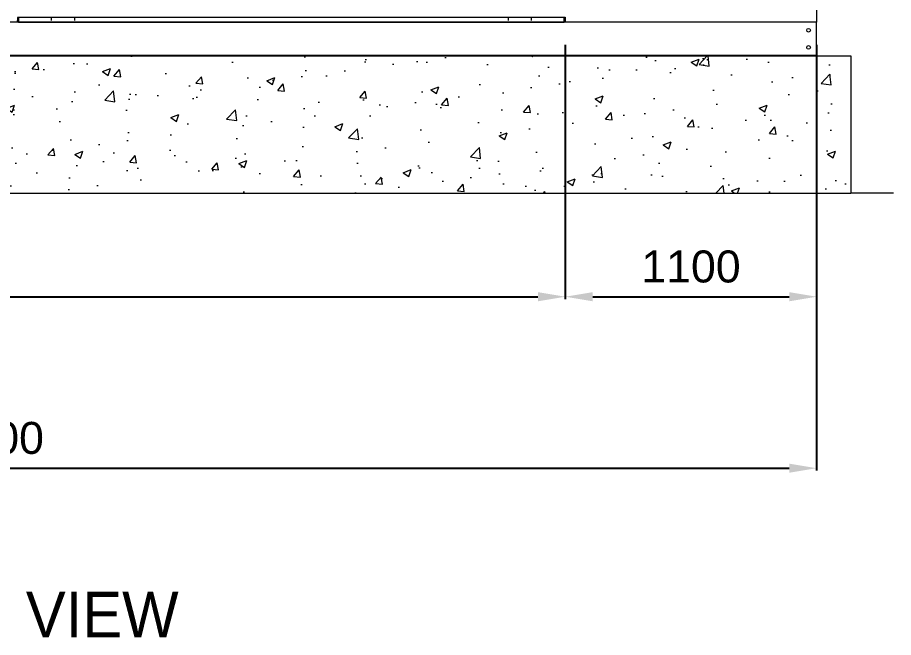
# Model space of a CAD drawing. Header units: millimetres. Extents: x -662642 to 33419, y -141169 to 23423.
# Drawn here: x 15105 to 18939, y 6416 to 9129 of the extents above; entities that cross this region are included whole.
import ezdxf
from ezdxf.enums import TextEntityAlignment as Align

# ---------------------------------------------------------------- set-up
doc = ezdxf.new("R2010")
doc.units = ezdxf.units.MM
doc.layers.add('냉각탑_text', color=3, linetype='Continuous')
doc.layers.add('냉각탑_기초', color=23, linetype='Continuous')
doc.styles.get("Standard").update_dxf_attribs({"font": 'arial.ttf'})
doc.styles.add('돋움', font='Dotum.ttf')
doc.dimstyles.new('1.40', dxfattribs={"dimscale": 20, "dimtxt": 1.5, "dimasz": 1, "dimexe": 0.5, "dimexo": 0.5, "dimgap": 0.5, "dimtad": 1, "dimdec": 0, "dimzin": 0, "dimdsep": 46, "dimtxsty": 'Standard', "dimcen": 0, "dimclrd": 2, "dimclre": 2, "dimclrt": 3, "dimadec": 0, "dimazin": 0, "dimtfac": 1, "dimtdec": 0, "dimtmove": 0, "dimatfit": 0, "dimfxl": 1, "dimtolj": 1, "dimtzin": 0, "dimlwd": -1, "dimlwe": -1, "dimarcsym": 0})

# ---------------------------------------------------------------- blocks, each defined once
blk = doc.blocks.new('*D88')
at = {"color": 2, "transparency": 16777216}
for p, q in [((12102.6, 9008.5), (12102.6, 7896.7)), ((17502.6, 9008.5), (17502.6, 7896.7)), ((12222.6, 7906.7), (17382.6, 7906.7))]:
    blk.add_line(p, q, dxfattribs=at)
for points in [[(12222.6, 7926.7), (12222.6, 7886.7), (12102.6, 7906.7)], [(17382.6, 7926.7), (17382.6, 7886.7), (17502.6, 7906.7)]]:
    blk.add_solid(points, dxfattribs=at)
at = {"layer": 'Defpoints', "color": 0, "transparency": 16777216}
for p in [(12102.6, 9108.5), (17502.6, 9108.5), (17502.6, 7906.7)]:
    blk.add_point(p, dxfattribs=at)
at = {"color": 3, "lineweight": 20, "transparency": 16777216, "insert": (14802.6, 8038.2), "char_height": 140, "attachment_point": 5}
blk.add_mtext('\\A1;5400', dxfattribs=at)
blk = doc.blocks.new('*D89')
at = {"color": 2, "transparency": 16777216}
for p, q in [((17502.6, 9008.5), (17502.6, 7896.7)), ((18602.6, 9008.5), (18602.6, 7896.7)), ((17622.6, 7906.7), (18482.6, 7906.7))]:
    blk.add_line(p, q, dxfattribs=at)
for points in [[(17622.6, 7926.7), (17622.6, 7886.7), (17502.6, 7906.7)], [(18482.6, 7926.7), (18482.6, 7886.7), (18602.6, 7906.7)]]:
    blk.add_solid(points, dxfattribs=at)
at = {"layer": 'Defpoints', "color": 0, "transparency": 16777216}
for p in [(17502.6, 9108.5), (18602.6, 9108.5), (18602.6, 7906.7)]:
    blk.add_point(p, dxfattribs=at)
at = {"color": 3, "lineweight": 20, "transparency": 16777216, "insert": (18052.6, 8038.2), "char_height": 140, "attachment_point": 5}
blk.add_mtext('\\A1;1100', dxfattribs=at)
blk = doc.blocks.new('*D90')
at = {"color": 2, "transparency": 16777216}
for p, q in [((11402.6, 8860.2), (11402.6, 7146.4)), ((18602.6, 8860.2), (18602.6, 7146.4)), ((11522.6, 7156.4), (18482.6, 7156.4))]:
    blk.add_line(p, q, dxfattribs=at)
for points in [[(11522.6, 7176.4), (11522.6, 7136.4), (11402.6, 7156.4)], [(18482.6, 7176.4), (18482.6, 7136.4), (18602.6, 7156.4)]]:
    blk.add_solid(points, dxfattribs=at)
at = {"layer": 'Defpoints', "color": 0, "transparency": 16777216}
for p in [(11402.6, 8960.2), (18602.6, 8960.2), (18602.6, 7156.4)]:
    blk.add_point(p, dxfattribs=at)
at = {"color": 3, "lineweight": 20, "transparency": 16777216, "insert": (15002.6, 7287.9), "char_height": 140, "attachment_point": 5}
blk.add_mtext('\\A1;7200', dxfattribs=at)
blk = doc.blocks.new('1')
at = {"lineweight": 20}
for p, q in [((18602.6, 12708.5), (18602.6, 9108.5)), ((17502.6, 9108.5), (12602.6, 9108.5)), ((18602.6, 9108.5), (17502.6, 9108.5))]:
    blk.add_line(p, q, dxfattribs=at)
at = {"color": 7, "lineweight": 20, "ltscale": 0.34}
for p, q in [((15104.6, 9128.5), (15104.6, 9114.9)), ((15253.6, 9114.9), (15253.6, 9128.5)), ((15353.6, 9128.5), (15353.6, 9114.9)), ((17253.6, 9114.9), (17253.6, 9128.5)), ((17353.6, 9128.5), (17353.6, 9114.9)), ((17502.6, 9114.9), (17502.6, 9128.5))]:
    blk.add_line(p, q, dxfattribs=at)
at = {"color": 7, "lineweight": 20}
for p, q in [((15253.6, 9128.5), (15104.6, 9128.5)), ((17497.9, 9128.5), (15109.3, 9128.5)), ((17253.6, 9128.5), (15353.6, 9128.5)), ((17502.6, 9128.5), (17353.6, 9128.5)), ((17502.6, 9108.5), (15104.6, 9108.5)), ((15109.3, 9108.5), (17497.9, 9108.5))]:
    blk.add_line(p, q, dxfattribs=at)
at = {"color": 7, "lineweight": 20, "ltscale": 0.3825}
for p, q in [((15109.3, 9128.5), (15109.3, 9113.2)), ((17497.9, 9113.2), (17497.9, 9128.5))]:
    blk.add_line(p, q, dxfattribs=at)
at = {"color": 7, "lineweight": 20, "ltscale": 0.39}
blk.add_line((17502.6, 9130.5), (17502.6, 9114.9), dxfattribs=at)
at = {"color": 7, "lineweight": 20, "ltscale": 0.16}
for p, q in [((15104.6, 9108.5), (15104.6, 9114.9)), ((17502.6, 9114.9), (17502.6, 9108.5))]:
    blk.add_line(p, q, dxfattribs=at)
at = {"color": 7, "lineweight": 20, "ltscale": 0.1175}
for p, q in [((15109.3, 9108.5), (15109.3, 9113.2)), ((17497.9, 9108.5), (17497.9, 9113.2))]:
    blk.add_line(p, q, dxfattribs=at)
at = {"color": 7, "lineweight": 20, "ltscale": 0.000478323}
blk.add_line((15114.1, 9108.5), (15114.1, 9108.5), dxfattribs=at)
at = {"color": 7, "lineweight": 20, "ltscale": 0.000571071}
blk.add_line((15214.9, 9108.5), (15214.9, 9108.5), dxfattribs=at)
at = {"color": 7, "lineweight": 20, "ltscale": 0.000337276}
blk.add_line((15229.3, 9108.5), (15229.3, 9108.5), dxfattribs=at)
at = {"color": 7, "lineweight": 20, "ltscale": 0.000669931}
blk.add_line((15704.5, 9108.5), (15704.4, 9108.5), dxfattribs=at)
at = {"color": 7, "lineweight": 20, "ltscale": 0.000895851}
blk.add_line((15714.1, 9108.5), (15714.1, 9108.5), dxfattribs=at)
at = {"color": 7, "lineweight": 20, "ltscale": 0.000673251}
blk.add_line((16256.3, 9108.5), (16256.3, 9108.5), dxfattribs=at)
at = {"color": 7, "lineweight": 20, "ltscale": 0.000571084}
blk.add_line((16270.8, 9108.5), (16270.7, 9108.5), dxfattribs=at)
at = {"color": 7, "lineweight": 20, "ltscale": 0.000197227}
blk.add_line((16350.8, 9108.5), (16350.8, 9108.5), dxfattribs=at)
at = {"color": 7, "lineweight": 20, "ltscale": 0.000670507}
blk.add_line((16893.1, 9108.5), (16893, 9108.5), dxfattribs=at)
at = {"color": 7, "lineweight": 20, "ltscale": 0.000335273}
blk.add_line((16902.7, 9108.5), (16902.7, 9108.5), dxfattribs=at)
at = {"color": 7, "lineweight": 20, "ltscale": 0.000447819}
blk.add_line((17493.1, 9108.5), (17493, 9108.5), dxfattribs=at)
at = {"color": 7, "lineweight": 20, "ltscale": 0.00043427}
blk.add_line((17502.6, 9118.1), (17502.6, 9118.1), dxfattribs=at)
at = {"color": 0, "lineweight": 20}
blk.add_line((18602.6, 8960.2), (18602.6, 9108.5), dxfattribs=at)
at = {"ltscale": 500}
blk.add_line((18602.6, 8960.2), (11402.6, 8960.2), dxfattribs=at)
at = {"lineweight": 20}
for centre in [(18567.6, 9072.7), (18567.6, 8997.7)]:
    blk.add_circle(centre, 8, dxfattribs=at)
at = {"color": 7, "lineweight": 20}
for centre, radius, start, end in [((15149.3, 9113.2), 4.7, 269.7272, 270), ((15151, 9114.9), 6.4, 269.7738, 270), ((15213.2, 9114.9), 6.4, 270, 270.2365), ((16336.4, 9113.2), 4.7, 270, 270.2728), ((16383.5, 9114.9), 6.4, 269.7738, 270), ((16445.7, 9114.9), 6.4, 270, 270.2365), ((17344, 9114.9), 6.4, 269.7608, 270), ((17406.2, 9114.9), 6.4, 270, 270.229), ((17457.9, 9113.2), 4.7, 270, 270.2728)]:
    blk.add_arc(centre, radius, start, end, dxfattribs=at)

msp = doc.modelspace()

# ---------------------------------------------------------------- hatches: boundary and pattern name
at = {"layer": '냉각탑_기초', "lineweight": 20, "ltscale": 30}
h = msp.add_hatch(dxfattribs=at)
h.set_pattern_fill('AR-CONC', color=256, scale=50, style=0)
h.set_pattern_definition([(50, (4800.5, -7581.14), (358.63, -31.376), [37.5, -412.5]), (355, (4800.5, -7581.14), (-69.3757, 376.096), [30, -330]), (100.4514, (4830.38, -7583.75), (289.2547, 344.72), [31.87, -350.571]), (46.1842, (4800.5, -7481.14), (533.6205, -82.7595), [56.25, -618.75]), (96.6356, (4844.97, -7488.03), (467.331, 487.059), [47.805, -525.856]), (351.1842, (4800.5, -7481.14), (467.331, 487.06), [45, -495]), (21, (4850.5, -7506.14), (298.4535, -201.3094), [37.5, -412.5]), (326, (4850.5, -7506.14), (121.6577, 362.575), [30, -330]), (71.4514, (4875.37, -7522.9), (420.1113, 161.265), [31.87, -350.571]), (37.5, (4800.5, -7581.14), (6.0799, 166.4469), [0, -326, 0, -335, 0, -331.25]), (7.5, (4800.5, -7581.14), (131.5348, 197.2059), [0, -191, 0, -318.5, 0, -126.25]), (327.5, (4689, -7581.14), (266.9112, -11.2774), [0, -125, 0, -390, 0, -517.5]), (317.5, (4639, -7581.14), (291.593, 50.0525), [0, -162.5, 0, -259, 0, -367.5])])
h.paths.add_polyline_path([(18752.6, 8960.2), (11252.6, 8960.2), (11252.6, 8360.2), (18752.6, 8360.2)])

# ---------------------------------------------------------------- linework, layer by layer
for p, q in [((11252.6, 8960.2), (18752.6, 8960.2)), ((18752.6, 8960.2), (18752.6, 8360.2)), ((11066.1, 8360.2), (18752.6, 8360.2)), ((18939.1, 8360.2), (18752.6, 8360.2))]:
    msp.add_line(p, q, dxfattribs=at)

# ---------------------------------------------------------------- block references
msp.add_blockref('1', (0, 0))

# ---------------------------------------------------------------- texts
at = {"layer": '냉각탑_text', "lineweight": 20, "style": '돋움'}
msp.add_text('LEFT VIEW', height=199.97, dxfattribs=at).set_placement((15119.2, 6515.6), align=Align.MIDDLE_CENTER)

# ---------------------------------------------------------------- dimensions: what is measured, and where the dimension line sits
at = {"lineweight": 20}
for base, p1, p2, picture, middle in [((17502.6, 7906.7), (12102.6, 9108.5), (17502.6, 9108.5), '*D88', (14802.6, 8038.2)), ((18602.6, 7906.7), (17502.6, 9108.5), (18602.6, 9108.5), '*D89', (18052.6, 8038.2)), ((18602.6, 7156.4), (11402.6, 8960.2), (18602.6, 8960.2), '*D90', (15002.6, 7287.9))]:
    dim = msp.add_linear_dim(base=base, p1=p1, p2=p2, dimstyle='1.40', override={"dimtxt": 7, "dimasz": 6, "dimexo": 5, "dimgap": 3}, dxfattribs=at)
    dim.commit()
    dim.dimension.update_dxf_attribs({"geometry": picture, "text_midpoint": middle})

doc.saveas('drawing.dxf')
